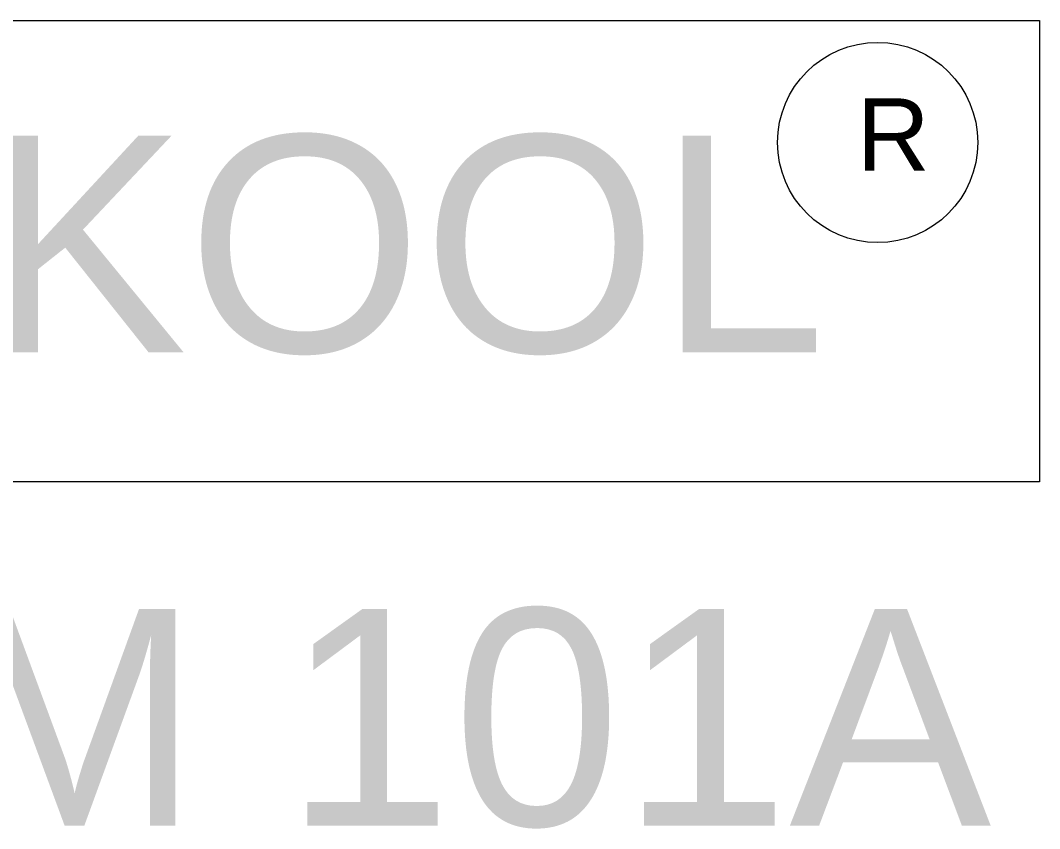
# Model space of a CAD drawing. Header units: inches. Extents: x 75782 to 87231, y -34126 to -18655.
# Drawn here: x 78468.41 to 78483.29, y -19678.37 to -19666.57 of the extents above; entities that cross this region are included whole.
import ezdxf

# ---------------------------------------------------------------- set-up
doc = ezdxf.new("R2010")
doc.units = ezdxf.units.IN
doc.header["$MEASUREMENT"] = 0
doc.layers.add('COMPONENTES', color=251, linetype='Continuous', lineweight=18)
doc.styles.add('ARIAL', font='arial.ttf')

# ---------------------------------------------------------------- blocks, each defined once
blk = doc.blocks.new('AK2-CM')
at = {"linetype": 'Continuous'}
blk.add_lwpolyline([(32123.215, 22461.271), (32182.76, 22461.271), (32182.76, 22447.794), (32123.215, 22447.794)], close=True, dxfattribs=at)
blk.add_lwpolyline([(32123.215, 22461.271), (32182.76, 22461.271), (32182.76, 22447.794), (32123.215, 22447.794)], close=True, dxfattribs=at)
blk.add_circle((32178.03, 22457.705), 2.924, dxfattribs=at)
blk.add_circle((32178.03, 22457.705), 2.924, dxfattribs=at)
at = {"linetype": 'Continuous', "attachment_point": 1, "style": 'ARIAL'}
for s, insert, char_height, width in [('R', (32177.421, 22458.993), 2.11, 97.37686), ('R', (32177.421, 22458.993), 2.11, 97.37686), ('ADAP-KOOL', (32124.93, 22457.907), 6.3306, 292.13059), ('ADAP-KOOL', (32124.93, 22457.907), 6.3306, 292.13059), ('AK2-CM 101A', (32124.828, 22444.08), 6.33063, 292.13059), ('AK2-CM 101A', (32124.828, 22444.08), 6.33063, 292.13059)]:
    blk.add_mtext(s, dxfattribs=dict(at, insert=insert, char_height=char_height, width=width))

msp = doc.modelspace()

# ---------------------------------------------------------------- block references
at = {"layer": 'COMPONENTES', "xscale": 0.5, "yscale": 0.5, "zscale": 0.5}
msp.add_blockref('AK2-CM', (62391.914, -30897.201), dxfattribs=at)

doc.saveas('drawing.dxf')
